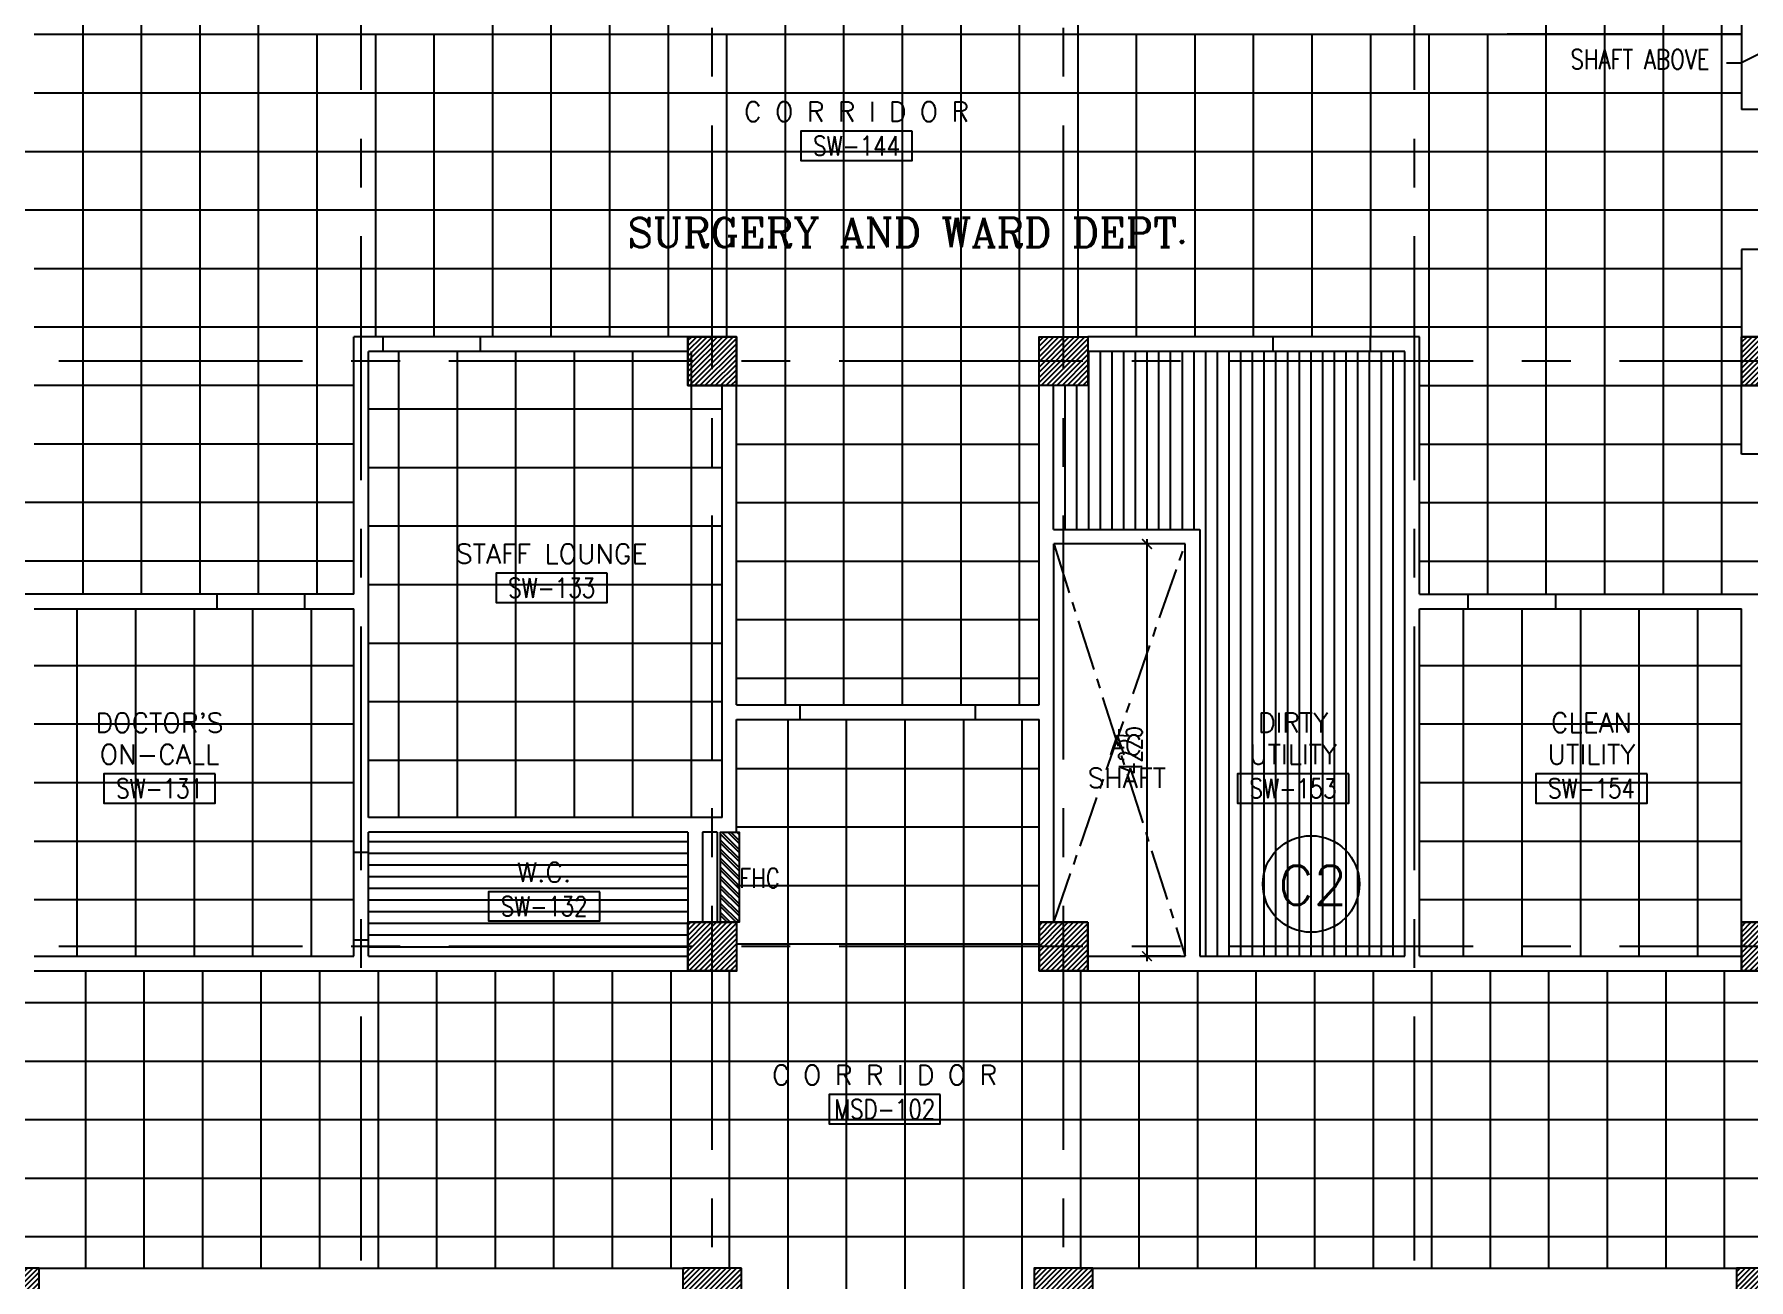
# Model space of a CAD drawing. Extents: x 276011.4 to 276105.3, y 57291.9 to 57371.4.
# Drawn here: x 276069.87 to 276087.44, y 57326.57 to 57339.33 of the extents above; entities that cross this region are included whole.
import ezdxf
from ezdxf.enums import TextEntityAlignment as Align

# ---------------------------------------------------------------- set-up
doc = ezdxf.new("R2010")
doc.units = 0
doc.header["$MEASUREMENT"] = 0
doc.header["$PDMODE"] = 34
doc.linetypes.add('CENTER2', pattern=[1.125, 0.75, -0.125, 0.125, -0.125])
doc.linetypes.add('CENTERX2', pattern=[4, 2.5, -0.5, 0.5, -0.5])
doc.layers.get('0').update_dxf_attribs({"color": 4, "linetype": 'CONTINUOUS'})
doc.layers.get('DEFPOINTS').update_dxf_attribs({"linetype": 'CONTINUOUS'})
for name, color, linetype in [('AXES', 11, 'CENTERX2'), ('CEILING', 4, 'CONTINUOUS'), ('CEILING-MARKER', 6, 'CONTINUOUS'), ('COL', 5, 'CONTINUOUS'), ('DIM', 4, 'CONTINUOUS'), ('ELE', 7, 'CONTINUOUS'), ('FHC', 6, 'CONTINUOUS'), ('HAT', 11, 'CONTINUOUS'), ('RM-BOX', 11, 'CONTINUOUS'), ('RM-NAME', 11, 'CONTINUOUS'), ('RM-NO', 11, 'CONTINUOUS'), ('SHAFT', 3, 'CONTINUOUS'), ('TXT', 2, 'CONTINUOUS'), ('WALL', 2, 'CONTINUOUS')]:
    doc.layers.add(name, color=color, linetype=linetype)
doc.styles.add('ROMANC', font='romanc', dxfattribs={"height": 0.1})
doc.styles.add('ROMANS', font='ROMANS.shx', dxfattribs={"width": 0.6})
doc.dimstyles.new('STANDARD_IN', dxfattribs={"dimtxt": 0.24, "dimasz": 0.1, "dimexe": 0.07, "dimexo": 0.05, "dimgap": 0.05, "dimtad": 1, "dimdec": 0, "dimlfac": 1000, "dimzin": 0, "dimtxsty": 'ROMANS', "dimblk": 'ARCHTICK', "dimcen": 0.05, "dimdle": 0.05, "dimclrd": 4, "dimclre": 4, "dimclrt": 2, "dimazin": 3, "dimtfac": 1, "dimtdec": 0, "dimtmove": 0, "dimatfit": 3, "dimtolj": 1, "dimtzin": 0})

# ---------------------------------------------------------------- blocks, each defined once
blk = doc.blocks.new('*X30')
at = {"color": 0}
for p, q in [((235129, 149533), (235585, 149990)), ((235129, 149586), (235532, 149990)), ((235129, 149639), (235479, 149990)), ((235129, 149692), (235426, 149990)), ((235129, 149745), (235373, 149990)), ((235129, 149798), (235320, 149990)), ((235129, 149851), (235267, 149990)), ((235129, 149905), (235214, 149990)), ((235129, 149958), (235161, 149990)), ((235138, 149490), (235629, 149980)), ((235191, 149490), (235629, 149927)), ((235244, 149490), (235629, 149874)), ((235297, 149490), (235629, 149821)), ((235350, 149490), (235629, 149768)), ((235403, 149490), (235629, 149715)), ((235456, 149490), (235629, 149662)), ((235509, 149490), (235629, 149609)), ((235562, 149490), (235629, 149556)), ((235615, 149490), (235629, 149503))]:
    blk.add_line(p, q, dxfattribs=at)
blk = doc.blocks.new('COL50')
at = {"layer": 'COL'}
blk.add_lwpolyline([(-250, 250), (-250, -250), (250, -250), (250, 250)], close=True, dxfattribs=at)
blk = doc.blocks.new('*X29')
at = {"color": 0}
for p, q in [((238729, 149527), (239191, 149990)), ((238729, 149580), (239138, 149990)), ((238729, 149633), (239085, 149990)), ((238729, 149686), (239032, 149990)), ((238729, 149739), (238979, 149990)), ((238729, 149792), (238926, 149990)), ((238729, 149845), (238873, 149990)), ((238729, 149898), (238820, 149990)), ((238729, 149951), (238767, 149990)), ((238744, 149490), (239229, 149974)), ((238797, 149490), (239229, 149921)), ((238850, 149490), (239229, 149868)), ((238903, 149490), (239229, 149815)), ((238956, 149490), (239229, 149762)), ((239009, 149490), (239229, 149709)), ((239062, 149490), (239229, 149656)), ((239116, 149490), (239229, 149603)), ((239169, 149490), (239229, 149550)), ((239222, 149490), (239229, 149497))]:
    blk.add_line(p, q, dxfattribs=at)
blk = doc.blocks.new('RM1')
at = {"layer": 'RM-BOX'}
blk.add_lwpolyline([(570, -200), (-570, -200), (-570, -500), (570, -500)], close=True, dxfattribs=at)
at = {"layer": 'RM-NAME', "style": 'ROMANS'}
blk.add_attdef('ROOMNAME1', text='', height=200, dxfattribs=at).set_placement((0, 324), align=Align.MIDDLE)
blk = doc.blocks.new('*X27')
at = {"color": 0}
for p, q in [((235129, 155526), (235592, 155990)), ((235129, 155579), (235539, 155990)), ((235129, 155632), (235486, 155990)), ((235129, 155685), (235433, 155990)), ((235129, 155738), (235380, 155990)), ((235129, 155791), (235327, 155990)), ((235129, 155844), (235274, 155990)), ((235129, 155897), (235221, 155990)), ((235129, 155950), (235168, 155990)), ((235145, 155490), (235629, 155973)), ((235198, 155490), (235629, 155920)), ((235251, 155490), (235629, 155867)), ((235304, 155490), (235629, 155814)), ((235357, 155490), (235629, 155761)), ((235410, 155490), (235629, 155708)), ((235464, 155490), (235629, 155655)), ((235517, 155490), (235629, 155602)), ((235570, 155490), (235629, 155549)), ((235623, 155490), (235629, 155496))]:
    blk.add_line(p, q, dxfattribs=at)
blk = doc.blocks.new('*X28')
at = {"color": 0}
for p, q in [((238729, 155520), (239199, 155990)), ((238729, 155573), (239145, 155990)), ((238729, 155626), (239092, 155990)), ((238729, 155679), (239039, 155990)), ((238729, 155732), (238986, 155990)), ((238729, 155785), (238933, 155990)), ((238729, 155838), (238880, 155990)), ((238729, 155891), (238827, 155990)), ((238729, 155944), (238774, 155990)), ((238752, 155490), (239229, 155967)), ((238805, 155490), (239229, 155914)), ((238858, 155490), (239229, 155861)), ((238911, 155490), (239229, 155808)), ((238964, 155490), (239229, 155755)), ((239017, 155490), (239229, 155702)), ((239070, 155490), (239229, 155649)), ((239123, 155490), (239229, 155596)), ((239176, 155490), (239229, 155542))]:
    blk.add_line(p, q, dxfattribs=at)
blk = doc.blocks.new('*X59')
at = {"color": 0}
for p, q in [((245929, 149515), (246404, 149990)), ((245929, 149568), (246351, 149990)), ((245929, 149621), (246298, 149990)), ((245929, 149674), (246245, 149990)), ((245929, 149727), (246192, 149990)), ((245929, 149780), (246139, 149990)), ((245929, 149833), (246086, 149990)), ((245929, 149886), (246033, 149990)), ((245929, 149939), (245979, 149990)), ((245957, 149490), (246429, 149962)), ((246010, 149490), (246429, 149908)), ((246063, 149490), (246429, 149855)), ((246116, 149490), (246429, 149802)), ((246169, 149490), (246429, 149749)), ((246222, 149490), (246429, 149696)), ((246275, 149490), (246429, 149643)), ((246328, 149490), (246429, 149590)), ((246381, 149490), (246429, 149537))]:
    blk.add_line(p, q, dxfattribs=at)
blk = doc.blocks.new('*X57')
at = {"color": 0}
for p, q in [((245929, 155507), (246411, 155990)), ((245929, 155560), (246358, 155990)), ((245929, 155613), (246305, 155990)), ((245929, 155666), (246252, 155990)), ((245929, 155719), (246199, 155990)), ((245929, 155772), (246146, 155990)), ((245929, 155825), (246093, 155990)), ((245929, 155879), (246040, 155990)), ((245929, 155932), (245987, 155990)), ((245964, 155490), (246429, 155954)), ((246017, 155490), (246429, 155901)), ((246070, 155490), (246429, 155848)), ((246123, 155490), (246429, 155795)), ((246176, 155490), (246429, 155742)), ((246229, 155490), (246429, 155689)), ((246282, 155490), (246429, 155636)), ((246335, 155490), (246429, 155583)), ((246388, 155490), (246429, 155530))]:
    blk.add_line(p, q, dxfattribs=at)
blk = doc.blocks.new('C5')
at = {"layer": 'HAT', "linetype": 'BYBLOCK'}
h = blk.add_hatch(dxfattribs=at)
h.set_pattern_fill('ANSI31', color=256, scale=300, style=0)
h.set_pattern_definition([(45, (-223356.182, -51411.005), (-26.516504, 26.516504), [])])
h.paths.add_polyline_path([(300, 300), (0, 300), (0, 0), (300, 0)])
h.paths.add_polyline_path([(600, 300), (300, 300), (300, 0), (600, 0)])
at = {"layer": 'COL'}
blk.add_lwpolyline([(600, 300), (0, 300), (0, 0), (600, 0)], close=True, dxfattribs=at)
blk = doc.blocks.new('_ARCHTICK')
at = {"color": 0, "linetype": 'BYBLOCK', "const_width": 0.15}
blk.add_lwpolyline([(-0.5, -0.5), (0.5, 0.5)], dxfattribs=at)
blk = doc.blocks.new('*D205')
at = {"layer": 'DEFPOINTS', "color": 0, "linetype": 'BYBLOCK', "ltscale": 0.3}
for p in [(276081.665, 57334.108), (276081.272, 57329.883), (276081.665, 57329.883)]:
    blk.add_point(p, dxfattribs=at)
at = {"layer": 'DIM', "color": 4, "linetype": 'BYBLOCK', "ltscale": 0.3}
for p, q in [((276081.615, 57334.108), (276081.202, 57334.108)), ((276081.272, 57334.158), (276081.272, 57329.833)), ((276081.615, 57329.883), (276081.202, 57329.883))]:
    blk.add_line(p, q, dxfattribs=at)
at = {"layer": 'DIM', "color": 4, "linetype": 'BYBLOCK', "ltscale": 0.3, "xscale": 0.1, "yscale": 0.1, "zscale": 0.1}
for p, rotation in [((276081.272, 57334.108), 90), ((276081.272, 57329.883), 270)]:
    blk.add_blockref('_ARCHTICK', p, dxfattribs=dict(at, rotation=rotation))
at = {"layer": 'DIM', "color": 2, "linetype": 'BYBLOCK', "ltscale": 0.3, "insert": (276081.102, 57331.995), "char_height": 0.24, "attachment_point": 5, "rotation": 90, "style": 'ROMANS'}
blk.add_mtext('\\A1;4225', dxfattribs=at)

msp = doc.modelspace()

# ---------------------------------------------------------------- hatches: boundary and pattern name
at = {"layer": 'FHC', "linetype": 'BYBLOCK', "ltscale": 0.3}
h = msp.add_hatch(dxfattribs=at)
h.set_pattern_fill('ANSI32', color=11, scale=0.175, angle=90, style=0)
h.set_pattern_definition([(135, (276108.141604, 57098.036745), (-0.046403883, -0.046403883), []), (135, (276108.141604, 57098.06768), (-0.046403883, -0.046403883), [])])
h.paths.add_polyline_path([(276077.0906, 57331.1529), (276076.9006, 57331.1529), (276076.9006, 57330.2329), (276077.0906, 57330.2329)])
h.paths.add_polyline_path([(276077.5117, 57330.0203), (276077.0909, 57330.0203), (276077.0909, 57330.2828), (276077.5117, 57330.2828)], flags=9)

# ---------------------------------------------------------------- linework, layer by layer
at = {"layer": 'AXES'}
for p, q in [((276076.8155, 57291.8986), (276076.8155, 57370.7113)), ((276080.4155, 57291.8986), (276080.4155, 57370.7113)), ((276073.2155, 57298.7629), (276073.2155, 57357.5829)), ((276084.0155, 57298.7629), (276084.0155, 57357.5829)), ((276104.6155, 57335.9829), (276036.5755, 57335.9829)), ((276104.6155, 57335.9829), (276052.5255, 57335.9829)), ((276104.6155, 57329.9829), (276052.5255, 57329.9829))]:
    msp.add_line(p, q, dxfattribs=at)
at = {"layer": 'CEILING', "linetype": 'BYBLOCK', "ltscale": 0.3}
for p, q in [((276071.5655, 57333.5929), (276071.5655, 57350.5329)), ((276072.1655, 57333.5929), (276072.1655, 57350.5329)), ((276077.5655, 57332.4579), (276077.5655, 57350.4817)), ((276078.1655, 57332.4579), (276078.1655, 57350.4817)), ((276085.3655, 57333.5929), (276085.3655, 57350.5329)), ((276070.3655, 57333.5929), (276070.3655, 57350.1329)), ((276070.9655, 57333.5929), (276070.9655, 57350.1329)), ((276078.7655, 57332.4579), (276078.7655, 57350.1329)), ((276079.3655, 57332.4579), (276079.3655, 57350.1329)), ((276079.9655, 57332.4579), (276079.9655, 57350.1329)), ((276085.9655, 57333.5929), (276085.9655, 57350.1329)), ((276086.5655, 57333.5929), (276086.5655, 57350.1329)), ((276087.1655, 57333.5929), (276087.1655, 57350.1329)), ((276080.5655, 57336.2329), (276080.5655, 57342.9329)), ((276074.5655, 57336.2329), (276074.5655, 57339.5429)), ((276075.1655, 57336.2329), (276075.1655, 57339.5429)), ((276075.7655, 57336.2329), (276075.7655, 57339.5429)), ((276076.3655, 57336.2329), (276076.3655, 57339.5429)), ((276069.8655, 57339.3329), (276087.3655, 57339.3329)), ((276072.7655, 57333.5929), (276072.7655, 57339.3329)), ((276073.3655, 57336.2329), (276073.3655, 57339.3329)), ((276073.9655, 57336.2329), (276073.9655, 57339.3329)), ((276076.9655, 57336.2329), (276076.9655, 57339.3329)), ((276077.0655, 57339.3329), (276081.0655, 57339.3329)), ((276081.1655, 57336.2329), (276081.1655, 57339.3329)), ((276081.7655, 57336.2329), (276081.7655, 57339.3329)), ((276082.3655, 57336.2329), (276082.3655, 57339.3329)), ((276082.9655, 57336.2329), (276082.9655, 57339.3329)), ((276083.5655, 57336.2329), (276083.5655, 57339.3329)), ((276084.1655, 57333.5929), (276084.1655, 57339.3329)), ((276084.7655, 57333.5929), (276084.7655, 57339.3329)), ((276087.3655, 57339.3329), (276084.9655, 57339.3329)), ((276069.8655, 57338.7329), (276087.3655, 57338.7329)), ((276069.4655, 57338.1329), (276087.7655, 57338.1329)), ((276069.4655, 57337.5329), (276087.7655, 57337.5329)), ((276069.8655, 57336.9329), (276087.3655, 57336.9329)), ((276069.8655, 57336.3329), (276087.3655, 57336.3329)), ((276073.603, 57331.3029), (276073.603, 57336.0829)), ((276074.203, 57331.3029), (276074.203, 57336.0829)), ((276074.803, 57331.3029), (276074.803, 57336.0829)), ((276075.403, 57331.3029), (276075.403, 57336.0829)), ((276076.003, 57331.3029), (276076.003, 57336.0829)), ((276076.603, 57331.3029), (276076.603, 57336.0829)), ((276080.6746, 57334.2579), (276080.6746, 57336.0829)), ((276080.7946, 57334.2579), (276080.7946, 57336.0829)), ((276080.9146, 57334.2579), (276080.9146, 57336.0829)), ((276081.0346, 57334.2579), (276081.0346, 57336.0829)), ((276081.1546, 57334.2579), (276081.1546, 57336.0829)), ((276081.2746, 57334.2579), (276081.2746, 57336.0829)), ((276081.3946, 57334.2579), (276081.3946, 57336.0829)), ((276081.5146, 57334.2579), (276081.5146, 57336.0829)), ((276081.6346, 57334.2579), (276081.6346, 57336.0829)), ((276081.7546, 57334.2579), (276081.7546, 57336.0829)), ((276081.8746, 57329.8829), (276081.8746, 57336.0829)), ((276081.9946, 57329.8829), (276081.9946, 57336.0829)), ((276082.1146, 57329.8829), (276082.1146, 57336.0829)), ((276082.2346, 57329.8829), (276082.2346, 57336.0829)), ((276082.3546, 57329.8829), (276082.3546, 57336.0829)), ((276082.4746, 57329.8829), (276082.4746, 57336.0829)), ((276082.5946, 57329.8829), (276082.5946, 57336.0829)), ((276082.7146, 57329.8829), (276082.7146, 57336.0829)), ((276082.8346, 57329.8829), (276082.8346, 57336.0829)), ((276082.9546, 57329.8829), (276082.9546, 57336.0829)), ((276083.0746, 57329.8829), (276083.0746, 57336.0829)), ((276083.1946, 57329.8829), (276083.1946, 57336.0829)), ((276083.3146, 57329.8829), (276083.3146, 57336.0829)), ((276083.4346, 57329.8829), (276083.4346, 57336.0829)), ((276083.5546, 57329.8829), (276083.5546, 57336.0829)), ((276083.6746, 57329.8829), (276083.6746, 57336.0829)), ((276083.7946, 57329.8829), (276083.7946, 57336.0829)), ((276073.1405, 57335.7329), (276069.8655, 57335.7329)), ((276077.0655, 57335.7329), (276080.1656, 57335.7329)), ((276080.4346, 57334.2579), (276080.4346, 57335.7329)), ((276080.5546, 57334.2579), (276080.5546, 57335.7329)), ((276084.0646, 57335.7329), (276087.3655, 57335.7329)), ((276073.2905, 57335.4929), (276076.9155, 57335.4929)), ((276073.1405, 57335.1329), (276069.8655, 57335.1329)), ((276077.0655, 57335.1329), (276080.1656, 57335.1329)), ((276084.0646, 57335.1329), (276087.3655, 57335.1329)), ((276073.2905, 57334.8929), (276076.9155, 57334.8929)), ((276073.1405, 57334.5329), (276069.4655, 57334.5329)), ((276077.0655, 57334.5329), (276080.1656, 57334.5329)), ((276084.0646, 57334.5329), (276087.7655, 57334.5329)), ((276073.2905, 57334.2929), (276076.9155, 57334.2929)), ((276073.1405, 57333.9329), (276069.4655, 57333.9329)), ((276077.0655, 57333.9329), (276080.1656, 57333.9329)), ((276084.0646, 57333.9329), (276087.7655, 57333.9329)), ((276073.2905, 57333.6929), (276076.9155, 57333.6929)), ((276070.303, 57333.4429), (276070.303, 57329.8829)), ((276070.903, 57333.4429), (276070.903, 57329.8829)), ((276071.503, 57333.4429), (276071.503, 57329.8829)), ((276072.103, 57333.4429), (276072.103, 57329.8829)), ((276072.703, 57333.4429), (276072.703, 57329.8829)), ((276084.515, 57333.4429), (276084.515, 57329.8829)), ((276085.115, 57333.4429), (276085.115, 57329.8829)), ((276085.715, 57333.4429), (276085.715, 57329.8829)), ((276086.315, 57333.4429), (276086.315, 57329.8829)), ((276086.915, 57333.4429), (276086.915, 57329.8829)), ((276077.0655, 57333.3329), (276080.1656, 57333.3329)), ((276073.2905, 57333.0929), (276076.9155, 57333.0929)), ((276069.8655, 57332.8629), (276073.1405, 57332.8629)), ((276084.0646, 57332.8629), (276087.3655, 57332.8629)), ((276077.0655, 57332.7329), (276080.1656, 57332.7329)), ((276073.2905, 57332.4929), (276076.9155, 57332.4929)), ((276077.5895, 57332.3079), (276077.5895, 57324.0379)), ((276078.1895, 57332.3079), (276078.1895, 57324.0379)), ((276078.7895, 57332.3079), (276078.7895, 57324.0379)), ((276079.3895, 57332.3079), (276079.3895, 57324.0379)), ((276079.9895, 57332.3079), (276079.9895, 57324.0379)), ((276069.8655, 57332.2629), (276073.1405, 57332.2629)), ((276084.0646, 57332.2629), (276087.3655, 57332.2629)), ((276073.2905, 57331.8929), (276076.9155, 57331.8929)), ((276077.0656, 57331.8079), (276080.1656, 57331.8079)), ((276069.8655, 57331.6629), (276073.1405, 57331.6629)), ((276084.0646, 57331.6629), (276087.3655, 57331.6629)), ((276069.8655, 57331.0629), (276073.1405, 57331.0629)), ((276076.5655, 57331.0564), (276073.2905, 57331.0564)), ((276077.0656, 57331.2079), (276080.1656, 57331.2079)), ((276084.0646, 57331.0629), (276087.3655, 57331.0629)), ((276076.5655, 57330.9364), (276073.2905, 57330.9364)), ((276076.5655, 57330.8164), (276073.2905, 57330.8164)), ((276076.5655, 57330.6964), (276073.2905, 57330.6964)), ((276076.5655, 57330.5764), (276073.2905, 57330.5764)), ((276077.0656, 57330.6079), (276080.1656, 57330.6079)), ((276069.8655, 57330.4629), (276073.1405, 57330.4629)), ((276076.5655, 57330.4564), (276073.2905, 57330.4564)), ((276084.0646, 57330.4629), (276087.3655, 57330.4629)), ((276076.5655, 57330.3364), (276073.2905, 57330.3364)), ((276076.5655, 57330.2164), (276073.2905, 57330.2164)), ((276076.5655, 57330.0964), (276073.2905, 57330.0964)), ((276077.0656, 57330.0079), (276080.1656, 57330.0079)), ((276076.5655, 57329.9764), (276073.2905, 57329.9764)), ((276070.3895, 57329.7329), (276070.3895, 57326.6829)), ((276070.9895, 57329.7329), (276070.9895, 57326.6829)), ((276071.5895, 57329.7329), (276071.5895, 57326.6829)), ((276072.1895, 57329.7329), (276072.1895, 57326.6829)), ((276072.7895, 57329.7329), (276072.7895, 57326.6829)), ((276073.3895, 57329.7329), (276073.3895, 57326.6829)), ((276073.9895, 57329.7329), (276073.9895, 57326.6829)), ((276074.5895, 57329.7329), (276074.5895, 57326.6829)), ((276075.1895, 57329.7329), (276075.1895, 57326.6829)), ((276075.7895, 57329.7329), (276075.7895, 57326.6829)), ((276076.3895, 57329.7329), (276076.3895, 57326.6829)), ((276076.9895, 57329.7329), (276076.9895, 57326.6829)), ((276080.5895, 57329.7329), (276080.5895, 57326.6829)), ((276081.1895, 57329.7329), (276081.1895, 57326.6829)), ((276081.7895, 57329.7329), (276081.7895, 57326.6829)), ((276082.3895, 57329.7329), (276082.3895, 57326.6829)), ((276082.9895, 57329.7329), (276082.9895, 57326.6829)), ((276083.5895, 57329.7329), (276083.5895, 57326.6829)), ((276084.1895, 57329.7329), (276084.1895, 57326.6829)), ((276084.7895, 57329.7329), (276084.7895, 57326.6829)), ((276085.3895, 57329.7329), (276085.3895, 57326.6829)), ((276085.9895, 57329.7329), (276085.9895, 57326.6829)), ((276086.5895, 57329.7329), (276086.5895, 57326.6829)), ((276087.1895, 57329.7329), (276087.1895, 57326.6829)), ((276062.7135, 57329.4079), (276093.6655, 57329.4079)), ((276062.7135, 57328.8079), (276093.6655, 57328.8079)), ((276062.7135, 57328.2079), (276093.6655, 57328.2079)), ((276062.7135, 57327.6079), (276093.6655, 57327.6079)), ((276062.7135, 57327.0079), (276093.6655, 57327.0079))]:
    msp.add_line(p, q, dxfattribs=at)
at = {"layer": 'CEILING-MARKER', "color": 2}
msp.add_circle((276082.9546, 57330.6224), 0.4949, dxfattribs=at)
at = {"layer": 'ELE', "linetype": 'CENTER2', "ltscale": 0.7}
for p, q in [((276080.3157, 57330.2329), (276081.6646, 57334.1079)), ((276080.3157, 57334.1079), (276081.6646, 57329.8829))]:
    msp.add_line(p, q, dxfattribs=at)
at = {"layer": 'FHC', "linetype": 'BYBLOCK', "ltscale": 0.3}
msp.add_lwpolyline([(276076.9006, 57330.2329), (276076.9006, 57331.1529), (276077.0906, 57331.1529), (276077.0906, 57330.2329)], close=True, dxfattribs=at)
at = {"layer": 'WALL', "linetype": 'BYBLOCK'}
for p, q in [((276087.3655, 57340.6629), (276087.3655, 57338.5629)), ((276087.3655, 57337.1279), (276087.3655, 57336.2329)), ((276076.5655, 57331.153), (276073.2905, 57331.153)), ((276073.2905, 57330.9455), (276073.1405, 57330.9455)), ((276073.2905, 57330.0455), (276073.1405, 57330.0455))]:
    msp.add_line(p, q, dxfattribs=at)
at = {"layer": 'WALL'}
for p, q in [((276087.7655, 57338.5629), (276087.3655, 57338.5629)), ((276087.7655, 57337.1279), (276087.3655, 57337.1279)), ((276073.4405, 57336.2329), (276073.1405, 57336.2329)), ((276073.1405, 57333.5929), (276073.1405, 57336.2329)), ((276073.4405, 57336.0829), (276073.4405, 57336.2329)), ((276076.5655, 57336.2329), (276073.4405, 57336.2329)), ((276074.4405, 57336.0829), (276074.4405, 57336.2329)), ((276082.5646, 57336.2329), (276080.6655, 57336.2329)), ((276084.0646, 57336.2329), (276082.5646, 57336.2329)), ((276082.5646, 57336.0829), (276082.5646, 57336.2329)), ((276083.5646, 57336.0829), (276083.5646, 57336.2329)), ((276084.0646, 57333.5929), (276084.0646, 57336.2329)), ((276073.4405, 57336.0829), (276073.2905, 57336.0829)), ((276073.2905, 57331.3029), (276073.2905, 57336.0829)), ((276076.5655, 57336.0829), (276073.4405, 57336.0829)), ((276082.5646, 57336.0829), (276080.6655, 57336.0829)), ((276083.9146, 57336.0829), (276082.5646, 57336.0829)), ((276083.9146, 57329.8829), (276083.9146, 57336.0829)), ((276076.9155, 57331.3029), (276076.9155, 57335.7329)), ((276077.0656, 57332.4579), (276077.0656, 57335.7329)), ((276080.1656, 57332.4579), (276080.1656, 57335.7329)), ((276080.3147, 57334.2579), (276080.3147, 57335.7329)), ((276087.3655, 57335.0279), (276087.3655, 57335.7329)), ((276087.7655, 57335.0279), (276087.3655, 57335.0279)), ((276080.3147, 57334.2579), (276081.8146, 57334.2579)), ((276081.8146, 57334.2579), (276081.8146, 57329.8829)), ((276081.6646, 57334.1079), (276080.3156, 57334.1079)), ((276080.3156, 57330.2329), (276080.3156, 57334.1079)), ((276081.6646, 57329.8829), (276081.6646, 57334.1079)), ((276072.6405, 57333.5929), (276069.4655, 57333.5929)), ((276071.7405, 57333.4429), (276071.7405, 57333.5929)), ((276073.1405, 57333.5929), (276072.6405, 57333.5929)), ((276072.6405, 57333.4429), (276072.6405, 57333.5929)), ((276084.0646, 57333.5929), (276084.5646, 57333.5929)), ((276084.5646, 57333.4429), (276084.5646, 57333.5929)), ((276084.5646, 57333.5929), (276087.7655, 57333.5929)), ((276085.4646, 57333.4429), (276085.4646, 57333.5929)), ((276069.8655, 57333.4429), (276072.6405, 57333.4429)), ((276072.6405, 57333.4429), (276073.1405, 57333.4429)), ((276073.1405, 57330.9455), (276073.1405, 57333.4429)), ((276084.0646, 57333.4429), (276084.5646, 57333.4429)), ((276084.0646, 57329.8829), (276084.0646, 57333.4429)), ((276084.5646, 57333.4429), (276087.3655, 57333.4429)), ((276087.3655, 57330.2329), (276087.3655, 57333.4429)), ((276077.0656, 57332.4579), (276077.7156, 57332.4579)), ((276077.0656, 57332.3079), (276077.7156, 57332.3079)), ((276077.0656, 57331.1528), (276077.0656, 57332.3079)), ((276077.7156, 57332.4579), (276080.1656, 57332.4579)), ((276077.7156, 57332.3079), (276077.7156, 57332.4579)), ((276077.7156, 57332.3079), (276080.1656, 57332.3079)), ((276079.5156, 57332.3079), (276079.5156, 57332.4579)), ((276080.1656, 57330.0829), (276080.1656, 57332.3079)), ((276076.9155, 57331.3029), (276073.2905, 57331.3029)), ((276073.2905, 57330.9455), (276073.2905, 57331.153)), ((276076.5655, 57331.153), (276076.5655, 57330.2329)), ((276076.7156, 57331.1528), (276076.7156, 57330.2329)), ((276076.8656, 57331.1528), (276076.7156, 57331.1528)), ((276076.8656, 57331.1528), (276076.8656, 57330.2329)), ((276076.9006, 57330.2329), (276076.9006, 57331.1528)), ((276076.9006, 57331.1528), (276077.0656, 57331.1528)), ((276073.1405, 57329.8829), (276073.1405, 57330.9455)), ((276073.2905, 57329.8829), (276073.2905, 57330.9455)), ((276069.8655, 57329.8829), (276073.1405, 57329.8829)), ((276073.2905, 57329.8829), (276076.5655, 57329.8829)), ((276080.6655, 57329.8829), (276081.6646, 57329.8829)), ((276081.8146, 57329.8829), (276083.9146, 57329.8829)), ((276084.0646, 57329.8829), (276087.3655, 57329.8829)), ((276069.8655, 57329.7329), (276076.7156, 57329.7329)), ((276080.6655, 57329.7329), (276087.3655, 57329.7329)), ((276069.9155, 57326.6829), (276076.5155, 57326.6829)), ((276080.5655, 57326.6829), (276087.3155, 57326.6829))]:
    msp.add_line(p, q, dxfattribs=at)
at = {"layer": 'WALL', "linetype": 'BYBLOCK', "ltscale": 0.3}
for points in [[(276076.5656, 57335.7329), (276077.0656, 57335.7329), (276077.0656, 57336.2329), (276076.5656, 57336.2329)], [(276080.6655, 57335.7329), (276080.1655, 57335.7329), (276080.1655, 57336.2329), (276080.6655, 57336.2329)], [(276087.8655, 57336.2329), (276087.3655, 57336.2329), (276087.3655, 57335.7329), (276087.8655, 57335.7329)], [(276077.0679, 57330.2329), (276076.5656, 57330.2329), (276076.5656, 57329.7329), (276077.0679, 57329.7329)], [(276080.6655, 57330.2329), (276080.1655, 57330.2329), (276080.1655, 57329.7329), (276080.6655, 57329.7329)], [(276087.8655, 57330.2329), (276087.3655, 57330.2329), (276087.3655, 57329.7329), (276087.8655, 57329.7329)]]:
    msp.add_lwpolyline(points, close=True, dxfattribs=at)

# ---------------------------------------------------------------- block references
at = {"layer": 'COL', "xscale": -0.001, "yscale": 0.001, "zscale": 0.001}
for p in [(276076.8156, 57335.9829), (276080.4155, 57335.9829), (276087.6155, 57335.9829), (276076.8156, 57329.9829), (276080.4155, 57329.9829), (276087.6155, 57329.9829)]:
    msp.add_blockref('COL50', p, dxfattribs=at)
at = {"layer": 'COL', "linetype": 'BYBLOCK', "xscale": 0.001, "yscale": 0.001, "zscale": 0.001}
for p in [(276069.3155, 57326.3829), (276076.5155, 57326.3829), (276080.1155, 57326.3829), (276087.3155, 57326.3829)]:
    msp.add_blockref('C5', p, dxfattribs=at)
at = {"layer": 'HAT', "xscale": 0.001, "yscale": 0.001, "zscale": 0.001}
for name in ['*X27', '*X28', '*X57', '*X30', '*X29', '*X59']:
    msp.add_blockref(name, (275841.4369, 57180.2432), dxfattribs=at)
at = {"layer": 'RM-NAME'}
ref = msp.add_blockref('RM1', (276078.2946, 57338.5393), dxfattribs=dict(at, xscale=0.001, yscale=0.001, zscale=0.001))
ref.add_attrib('ROOMNO', 'SW-144', dxfattribs={"layer": 'RM-NO', "height": 0.2, "style": 'ROMANS', "width": 0.8}).set_placement((276078.2946, 57338.1893), align=Align.MIDDLE)
ref.add_attrib('ROOMNAME2', 'C O R R I D O R', dxfattribs={"height": 0.2, "style": 'ROMANS'}).set_placement((276078.2946, 57338.5393), align=Align.MIDDLE)
ref = msp.add_blockref('RM1', (276075.1688, 57334.0077), dxfattribs=dict(at, xscale=0.001, yscale=0.001, zscale=0.001))
ref.add_attrib('ROOMNO', 'SW-133', dxfattribs={"layer": 'RM-NO', "height": 0.2, "style": 'ROMANS', "width": 0.8}).set_placement((276075.1688, 57333.6577), align=Align.MIDDLE)
ref.add_attrib('ROOMNAME2', 'STAFF LOUNGE', dxfattribs={"height": 0.2, "style": 'ROMANS'}).set_placement((276075.1688, 57334.0077), align=Align.MIDDLE)
ref = msp.add_blockref('RM1', (276071.1491, 57331.9514), dxfattribs=dict(at, xscale=0.001, yscale=0.001, zscale=0.001))
ref.add_attrib('ROOMNO', 'SW-131', dxfattribs={"layer": 'RM-NO', "height": 0.2, "style": 'ROMANS', "width": 0.8}).set_placement((276071.1491, 57331.6014), align=Align.MIDDLE)
ref.add_attrib('ROOMNAME2', 'ON-CALL', dxfattribs={"height": 0.2, "style": 'ROMANS'}).set_placement((276071.1491, 57331.9514), align=Align.MIDDLE)
ref.add_attrib('ROOMNAME1', "DOCTOR'S", dxfattribs={"height": 0.2, "style": 'ROMANS'}).set_placement((276071.1491, 57332.2752), align=Align.MIDDLE)
ref = msp.add_blockref('RM1', (276082.7699, 57331.9521), dxfattribs=dict(at, xscale=0.001, yscale=0.001, zscale=0.001))
ref.add_attrib('ROOMNO', 'SW-153', dxfattribs={"layer": 'RM-NO', "height": 0.2, "style": 'ROMANS', "width": 0.8}).set_placement((276082.7699, 57331.6021), align=Align.MIDDLE)
ref.add_attrib('ROOMNAME2', 'UTILITY', dxfattribs={"height": 0.2, "style": 'ROMANS'}).set_placement((276082.7699, 57331.9521), align=Align.MIDDLE)
ref.add_attrib('ROOMNAME1', 'DIRTY', dxfattribs={"height": 0.2, "style": 'ROMANS'}).set_placement((276082.7699, 57332.2759), align=Align.MIDDLE)
ref = msp.add_blockref('RM1', (276085.8284, 57331.9521), dxfattribs=dict(at, xscale=0.001, yscale=0.001, zscale=0.001))
ref.add_attrib('ROOMNO', 'SW-154', dxfattribs={"layer": 'RM-NO', "height": 0.2, "style": 'ROMANS', "width": 0.8}).set_placement((276085.8284, 57331.6021), align=Align.MIDDLE)
ref.add_attrib('ROOMNAME2', 'UTILITY', dxfattribs={"height": 0.2, "style": 'ROMANS'}).set_placement((276085.8284, 57331.9521), align=Align.MIDDLE)
ref.add_attrib('ROOMNAME1', 'CLEAN', dxfattribs={"height": 0.2, "style": 'ROMANS'}).set_placement((276085.8284, 57332.2759), align=Align.MIDDLE)
ref = msp.add_blockref('RM1', (276075.0922, 57330.7433), dxfattribs=dict(at, xscale=0.001, yscale=0.001, zscale=0.001))
ref.add_attrib('ROOMNO', 'SW-132', dxfattribs={"layer": 'RM-NO', "height": 0.2, "style": 'ROMANS', "width": 0.8}).set_placement((276075.0922, 57330.3933), align=Align.MIDDLE)
ref.add_attrib('ROOMNAME2', 'W.C.', dxfattribs={"height": 0.2, "style": 'ROMANS'}).set_placement((276075.0922, 57330.7433), align=Align.MIDDLE)
ref = msp.add_blockref('RM1', (276078.5823, 57328.6644), dxfattribs=dict(at, xscale=0.001, yscale=0.001, zscale=0.001))
ref.add_attrib('ROOMNO', 'MSD-102', dxfattribs={"layer": 'RM-NO', "height": 0.2, "style": 'ROMANS', "width": 0.8}).set_placement((276078.5823, 57328.3144), align=Align.MIDDLE)
ref.add_attrib('ROOMNAME2', 'C O R R I D O R', dxfattribs={"height": 0.2, "style": 'ROMANS'}).set_placement((276078.5823, 57328.6644), align=Align.MIDDLE)

# ---------------------------------------------------------------- texts
at = {"layer": 'RM-NAME', "color": 2, "style": 'ROMANC'}
msp.add_text('SURGERY AND WARD DEPT. ', height=0.3, dxfattribs=at).set_placement((276078.9189, 57337.2998), align=Align.MIDDLE)
at = {"layer": 'RM-NAME', "style": 'ROMANS'}
for s, p in [('AC', (276081.0557, 57332.0467)), ('SHAFT', (276081.0652, 57331.7099))]:
    msp.add_text(s, height=0.2, dxfattribs=at).set_placement(p, align=Align.MIDDLE)
at = {"layer": 'SHAFT', "color": 4, "style": 'ROMANS', "width": 0.8}
msp.add_text('SHAFT ABOVE', height=0.2, dxfattribs=at).set_placement((276086.3252, 57339.0763), align=Align.MIDDLE)
at = {"layer": 'TXT', "color": 6, "style": 'ROMANS'}
msp.add_text('C2', height=0.4, dxfattribs=at).set_placement((276082.6201, 57330.41))
at = {"layer": 'WALL', "style": 'ROMANS', "width": 0.8}
msp.add_text('FHC', height=0.2, dxfattribs=at).set_placement((276077.0897, 57330.5827))

# ---------------------------------------------------------------- dimensions: what is measured, and where the dimension line sits
at = {"layer": 'DIM', "linetype": 'BYBLOCK', "ltscale": 0.3}
dim = msp.add_linear_dim(base=(276081.2717, 57329.8829), p1=(276081.6646, 57334.1079), p2=(276081.6646, 57329.8829), angle=90, dimstyle='STANDARD_IN', dxfattribs=at)
dim.commit()
dim.dimension.update_dxf_attribs({"geometry": '*D205', "text_midpoint": (276081.1017, 57331.9954)})

# ---------------------------------------------------------------- leaders
at = {"layer": 'SHAFT', "color": 6, "linetype": 'BYBLOCK', "ltscale": 0.3}
msp.add_leader([(276088.2155, 57339.4693), (276087.3594, 57339.0375), (276087.2116, 57339.0375)], dimstyle='STANDARD_IN', dxfattribs=at)

doc.saveas('drawing.dxf')
